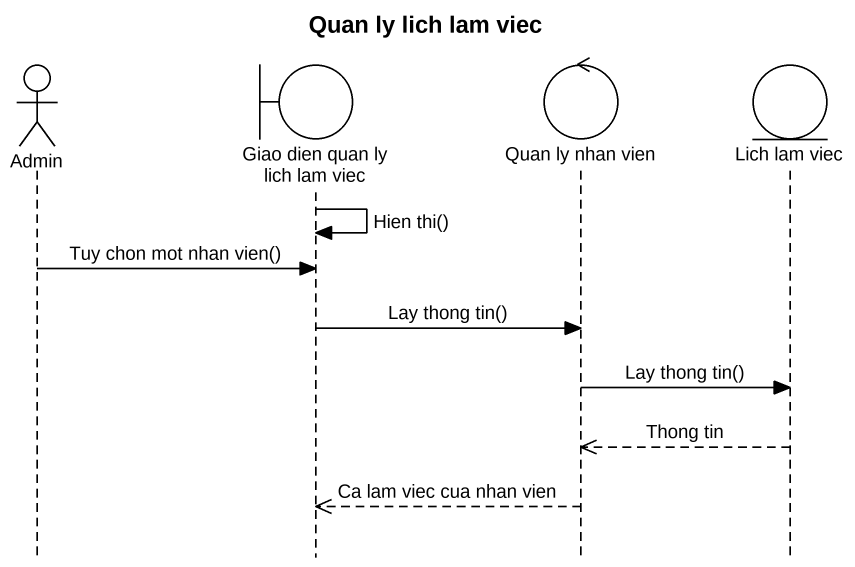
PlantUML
@startuml
title Quan ly lich lam viec
hide footbox
actor Admin
boundary "Giao dien quan ly lich lam viec" as Giao_dien_quan_ly_lich_lam
control "Quan ly nhan vien" as Quan_ly_nhan_vien
entity "Lich lam viec" as Lich_lam_viec

Giao_dien_quan_ly_lich_lam -> Giao_dien_quan_ly_lich_lam : Hien thi()
Admin -> Giao_dien_quan_ly_lich_lam : Tuy chon mot nhan vien()
Giao_dien_quan_ly_lich_lam -> Quan_ly_nhan_vien : Lay thong tin()
Quan_ly_nhan_vien -> Lich_lam_viec : Lay thong tin()
Lich_lam_viec -->> Quan_ly_nhan_vien : Thong tin
Quan_ly_nhan_vien -->> Giao_dien_quan_ly_lich_lam : Ca lam viec cua nhan vien
@enduml
